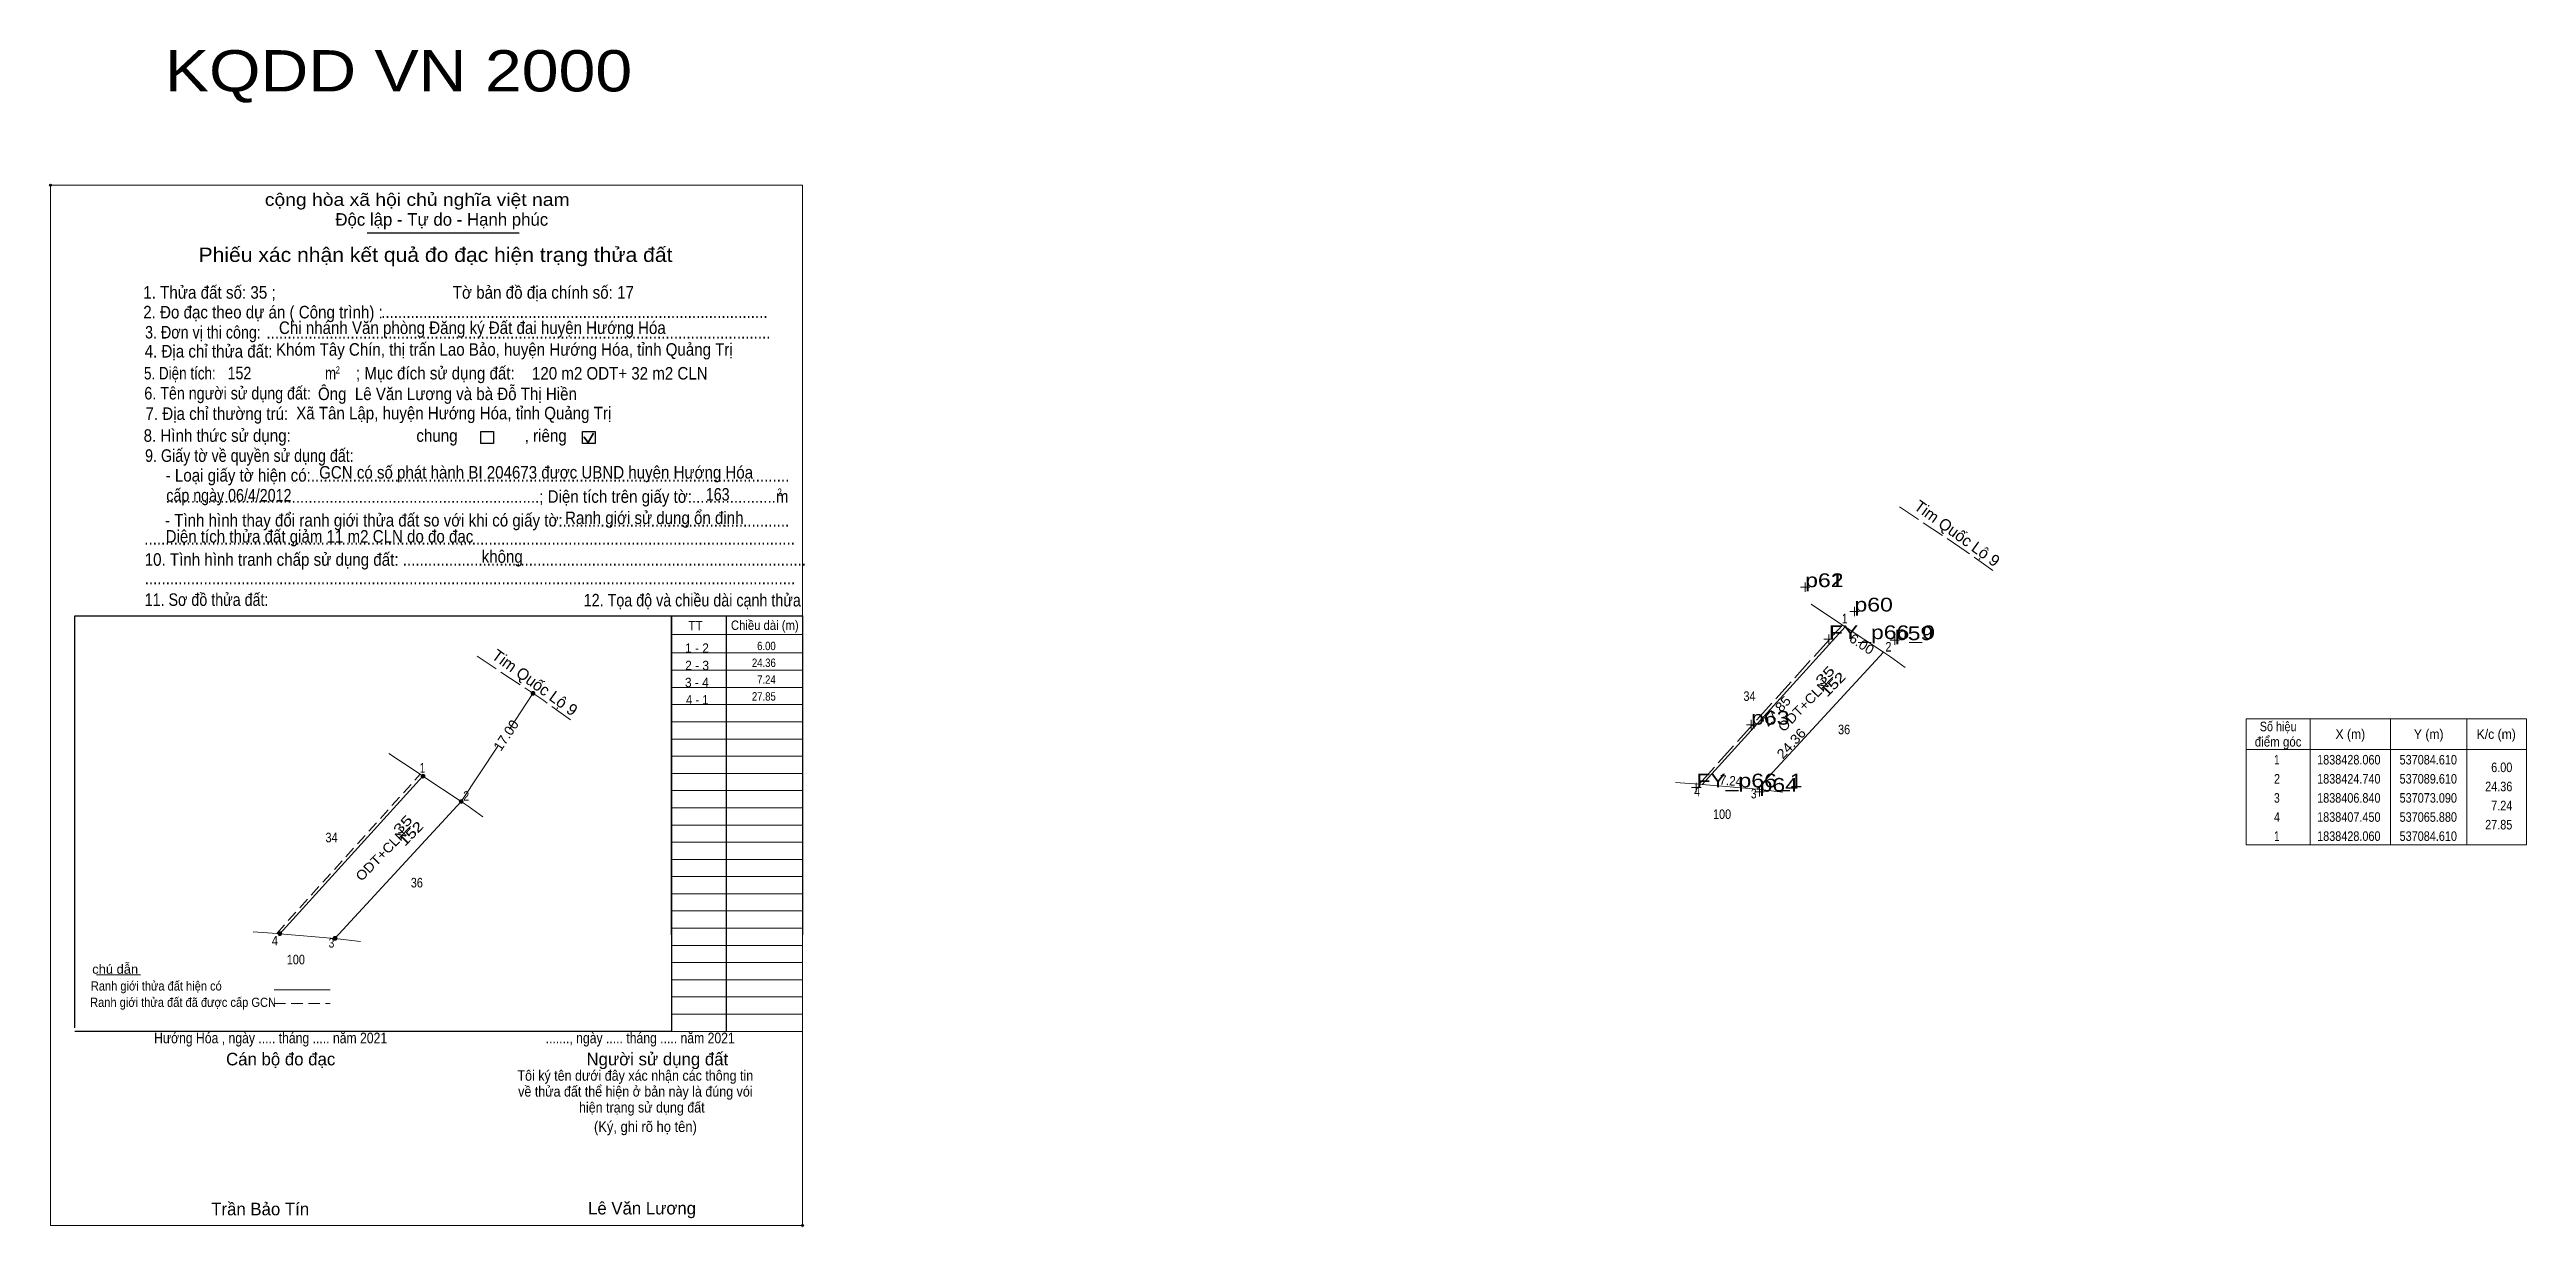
# Model space of a CAD drawing. Header units: metres. Extents: x 536850 to 537174, y 1838349 to 1838504.
import ezdxf
from ezdxf.enums import TextEntityAlignment as Align

# ---------------------------------------------------------------- set-up
doc = ezdxf.new("R2010")
doc.units = ezdxf.units.M
doc.header["$LTSCALE"] = 0.5
doc.header["$PDMODE"] = 32
doc.header["$PDSIZE"] = 0.25
doc.linetypes.add('LONG_DASHED', pattern=[7.5, 6, -1.5])
doc.linetypes.add('MEDIUM_DASHED', pattern=[4.5, 3, -1.5])
for name, color, linetype, lineweight in [('1', 7, 'Continuous', 13), ('10', 7, 'Continuous', 13), ('13', 7, 'Continuous', 13), ('17', 7, 'Continuous', 13), ('2', 7, 'Continuous', 25), ('30', 7, 'Continuous', 13), ('6', 7, 'Continuous', 13), ('63', 7, 'Continuous', 13), ('7', 7, 'Continuous', 13)]:
    doc.layers.add(name, color=color, linetype=linetype, lineweight=lineweight)
doc.layers.add('12', color=7, linetype='Continuous')
doc.layers.add('5', color=7, linetype='Continuous')

msp = doc.modelspace()

# ---------------------------------------------------------------- hatches: boundary and pattern name
at = {"layer": '63'}
for points in [[(536913.11, 1838419.37, 1), (536912.61, 1838419.37, 1)], [(536898.71, 1838408.53, 1), (536898.21, 1838408.53, 1)], [(536903.71, 1838405.21, 1), (536903.21, 1838405.21, 1)], [(536879.98, 1838387.92, 1), (536879.48, 1838387.92, 1)], [(536887.19, 1838387.31, 1), (536886.69, 1838387.31, 1)]]:
    msp.add_hatch(color=256, dxfattribs=at).paths.add_polyline_path(points)

# ---------------------------------------------------------------- linework, layer by layer
at = {"layer": '1', "linetype": 'LONG_DASHED'}
msp.add_line((537065.48, 1838407.49), (537084.24, 1838428.31), dxfattribs=at)
at = {"layer": '1'}
for p, q in [((537089.61, 1838424.74), (537073.09, 1838406.84)), ((536903.46, 1838405.21), (536886.94, 1838387.31))]:
    msp.add_line(p, q, dxfattribs=at)
at = {"layer": '1', "linetype": 'MEDIUM_DASHED'}
msp.add_line((536879.33, 1838387.96), (536898.09, 1838408.78), dxfattribs=at)
at = {"layer": '1'}
for points in [[(537084.61, 1838428.06), (537089.61, 1838424.74), (537073.09, 1838406.84), (537065.88, 1838407.45)], [(536898.46, 1838408.53), (536903.46, 1838405.21), (536886.94, 1838387.31), (536879.73, 1838387.92)]]:
    msp.add_lwpolyline(points, close=True, dxfattribs=at)
at = {"layer": '10'}
for p, q in [((537073.09, 1838406.84), (537089.61, 1838424.74)), ((536886.94, 1838387.31), (536903.46, 1838405.21)), ((537076.44, 1838406.42), (537073.09, 1838406.84)), ((536886.94, 1838387.31), (536879.73, 1838387.92)), ((536890.29, 1838386.89), (536886.94, 1838387.31))]:
    msp.add_line(p, q, dxfattribs=at)
at = {"layer": '10', "linetype": 'MEDIUM_DASHED'}
msp.add_line((536879.73, 1838387.92), (536879.33, 1838387.96), dxfattribs=at)
at = {"layer": '10'}
msp.add_lwpolyline([(537073.09, 1838406.84), (537065.88, 1838407.45), (537065.48, 1838407.49)], dxfattribs=at)
at = {"layer": '13'}
for p, q in [((537065.88, 1838407.45), (537084.61, 1838428.06)), ((537090.53, 1838424.13), (537089.61, 1838424.74)), ((536879.73, 1838387.92), (536898.46, 1838408.53)), ((536898.46, 1838408.53), (536903.46, 1838405.21)), ((536904.38, 1838404.6), (536903.46, 1838405.21))]:
    msp.add_line(p, q, dxfattribs=at)
at = {"layer": '13', "linetype": 'MEDIUM_DASHED'}
msp.add_line((536898.09, 1838408.78), (536898.46, 1838408.53), dxfattribs=at)
at = {"layer": '13'}
msp.add_lwpolyline([(537084.24, 1838428.31), (537084.61, 1838428.06), (537089.61, 1838424.74)], dxfattribs=at)
at = {"layer": '17', "linetype": 'LONG_DASHED'}
for p, q in [((537100.44, 1838437.95), (537091.46, 1838443.93)), ((537103.92, 1838435.44), (537100.44, 1838437.95)), ((536914.29, 1838418.42), (536905.31, 1838424.4)), ((536917.77, 1838415.91), (536914.29, 1838418.42))]:
    msp.add_line(p, q, dxfattribs=at)
at = {"layer": '17'}
for p, q in [((537084.24, 1838428.31), (537080.15, 1838431.03)), ((537092.44, 1838422.75), (537090.53, 1838424.13)), ((536898.09, 1838408.78), (536894, 1838411.5)), ((536906.29, 1838403.22), (536904.38, 1838404.6)), ((537062.39, 1838407.69), (537065.48, 1838407.49)), ((536876.24, 1838388.16), (536879.33, 1838387.96)), ((536855.71, 1838382.52), (536861.51, 1838382.52))]:
    msp.add_line(p, q, dxfattribs=at)
at = {"layer": '2'}
for p, q in [((536891.16, 1838479.62), (536911.06, 1838479.62)), ((536852.91, 1838429.51), (536930.99, 1838429.51)), ((536852.91, 1838375.58), (536852.91, 1838429.51)), ((536930.99, 1838429.51), (536930.99, 1838375.14)), ((536930.99, 1838375.14), (536852.91, 1838375.14))]:
    msp.add_line(p, q, dxfattribs=at)
at = {"layer": '2', "lineweight": 35}
for p, q in [((536920.08, 1838452.21), (536920.76, 1838453.43)), ((536919.52, 1838452.94), (536920.08, 1838452.21))]:
    msp.add_line(p, q, dxfattribs=at)
at = {"layer": '2', "lineweight": 13}
msp.add_lwpolyline([(536849.71, 1838485.86), (536948.13, 1838485.86), (536948.13, 1838349.73), (536849.71, 1838349.73)], close=True, dxfattribs=at)
at = {"layer": '2'}
for points in [[(536906.02, 1838453.64), (536907.71, 1838453.64), (536907.71, 1838452.06), (536906.02, 1838452.06)], [(536919.32, 1838453.64), (536921.01, 1838453.64), (536921.01, 1838452.06), (536919.32, 1838452.06)]]:
    msp.add_lwpolyline(points, close=True, dxfattribs=at)
for p in [(536849.71, 1838485.86), (536948.13, 1838349.73)]:
    msp.add_point(p, dxfattribs=at)
at = {"layer": '30', "lineweight": 25}
for p, q in [((536930.99, 1838387.78), (536930.99, 1838429.51)), ((536938.15, 1838429.51), (536938.15, 1838375.14))]:
    msp.add_line(p, q, dxfattribs=at)
at = {"layer": '30'}
for p, q in [((536930.99, 1838427.06), (536948.13, 1838427.06)), ((536930.99, 1838424.67), (536948.13, 1838424.67)), ((536930.94, 1838422.38), (536948.08, 1838422.38)), ((536930.99, 1838420.14), (536948.13, 1838420.14)), ((536930.99, 1838417.89), (536948.13, 1838417.89)), ((536930.99, 1838415.64), (536948.13, 1838415.64)), ((536930.99, 1838413.39), (536948.13, 1838413.39)), ((536930.99, 1838411.14), (536948.13, 1838411.14)), ((536930.99, 1838408.89), (536948.13, 1838408.89)), ((536930.99, 1838406.64), (536948.13, 1838406.64)), ((536930.99, 1838404.39), (536948.13, 1838404.39)), ((536930.99, 1838402.14), (536948.13, 1838402.14)), ((536930.99, 1838399.89), (536948.13, 1838399.89)), ((536930.99, 1838397.64), (536948.13, 1838397.64)), ((536930.99, 1838395.39), (536948.13, 1838395.39)), ((536930.99, 1838393.14), (536948.13, 1838393.14)), ((536930.99, 1838390.89), (536948.13, 1838390.89)), ((536930.99, 1838388.64), (536948.13, 1838388.64)), ((536930.99, 1838386.39), (536948.13, 1838386.39)), ((536930.99, 1838384.14), (536948.13, 1838384.14)), ((536930.99, 1838384.13), (536948.13, 1838384.13)), ((536930.99, 1838381.89), (536948.13, 1838381.89)), ((536930.99, 1838379.64), (536948.13, 1838379.64)), ((536930.99, 1838377.39), (536948.13, 1838377.39)), ((536930.99, 1838375.14), (536948.13, 1838375.14))]:
    msp.add_line(p, q, dxfattribs=at)
at = {"layer": '30', "lineweight": 25}
msp.add_lwpolyline([(536930.99, 1838429.51), (536948.13, 1838429.51), (536948.13, 1838387.78)], dxfattribs=at)
at = {"layer": '6'}
msp.add_line((536878.97, 1838380.56), (536886.31, 1838380.56), dxfattribs=at)
at = {"layer": '6', "linetype": 'MEDIUM_DASHED'}
msp.add_line((536878.97, 1838378.77), (536886.31, 1838378.77), dxfattribs=at)
at = {"layer": '63'}
for p, q in [((537081.55, 1838420), (537082.99, 1838421.48)), ((536912.86, 1838419.37), (536909.77, 1838414.7)), ((537145.47, 1838416.03), (537145.47, 1838399.53)), ((537155.97, 1838416.03), (537155.97, 1838399.53)), ((537165.97, 1838416.03), (537165.97, 1838399.53)), ((536908.28, 1838412.46), (536903.47, 1838405.2)), ((537137.07, 1838412.03), (537173.77, 1838412.03)), ((536895.4, 1838400.47), (536896.84, 1838401.95))]:
    msp.add_line(p, q, dxfattribs=at)
msp.add_lwpolyline([(537137.07, 1838416.03), (537173.77, 1838416.03), (537173.77, 1838399.53), (537137.07, 1838399.53)], close=True, dxfattribs=at)
for centre in [(536912.86, 1838419.37), (536898.46, 1838408.53), (536903.46, 1838405.21), (536879.73, 1838387.92), (536886.94, 1838387.31)]:
    msp.add_circle(centre, 0.25, dxfattribs=at)
at = {"layer": '7'}
for p, q in [((537079.36, 1838432.65), (537079.36, 1838433.89)), ((537079.37, 1838432.65), (537079.37, 1838433.89)), ((537079.99, 1838433.27), (537078.74, 1838433.27)), ((537079.99, 1838433.27), (537078.74, 1838433.27)), ((537085.82, 1838429.45), (537085.82, 1838430.7)), ((537086.44, 1838430.08), (537085.19, 1838430.08)), ((537083.08, 1838426.46), (537081.83, 1838426.46)), ((537082.46, 1838425.84), (537082.46, 1838427.09)), ((537091.73, 1838426.33), (537090.49, 1838426.33)), ((537091.11, 1838425.71), (537091.11, 1838426.96)), ((537072.91, 1838415.27), (537071.67, 1838415.27)), ((537072.29, 1838414.65), (537072.29, 1838415.89)), ((537065.74, 1838407.06), (537064.49, 1838407.06)), ((537065.11, 1838406.43), (537065.11, 1838407.68)), ((537074.02, 1838406.5), (537072.77, 1838406.5)), ((537073.4, 1838405.87), (537073.4, 1838407.12))]:
    msp.add_line(p, q, dxfattribs=at)

# ---------------------------------------------------------------- texts
at = {"layer": '1'}
for s, width, p in [('ODT+CLN', 1.1, (537079.5828, 1838417.324)), ('35', 1.45, (537082.413, 1838421.269)), ('152', 1.3, (537083.5099, 1838420.104)), ('152', 1.3, (537083.5299, 1838420.124)), ('ODT+CLN', 1.1, (536893.4328, 1838397.794)), ('35', 1.45, (536896.263, 1838401.739)), ('152', 1.3, (536897.3599, 1838400.574)), ('152', 1.3, (536897.3799, 1838400.594))]:
    msp.add_text(s, height=1.25, rotation=45.764, dxfattribs=dict(at, width=width)).set_placement(p, align=Align.CENTER)
at = {"layer": '1', "width": 0.85}
for s, p in [('34', (537072.075, 1838418.38)), ('36', (537084.46, 1838414.02)), ('100', (537068.49, 1838402.93)), ('34', (536886.495, 1838399.88)), ('36', (536897.66, 1838393.97)), ('100', (536881.82, 1838383.91))]:
    msp.add_text(s, height=1.25, dxfattribs=at).set_placement(p, align=Align.CENTER)
at = {"layer": '10'}
for s, height, width, p in [('1 - 2', 1.227, 0.95, (536934.325, 1838424.68)), ('3 - 4', 1.227, 0.95, (536934.315, 1838420.18)), ('2 - 3', 1.227, 0.95, (536934.34, 1838422.4)), ('4 - 1', 1.23, 0.9, (536934.36, 1838417.91))]:
    msp.add_text(s, height=height, dxfattribs=dict(at, width=width)).set_placement(p, align=Align.CENTER)
at = {"layer": '12', "width": 1.25}
for s, p in [('p61', (537079.36, 1838433.27)), ('p62', (537079.37, 1838433.27)), ('p60', (537085.82, 1838430.08)), ('FY_p66_0', (537082.46, 1838426.46)), ('p59', (537091.11, 1838426.33)), ('p63', (537072.29, 1838415.27)), ('FY_p66_1', (537065.12, 1838407.06)), ('p64', (537073.4, 1838406.5))]:
    msp.add_text(s, height=1.8, dxfattribs=at).set_placement(p)
at = {"layer": '17'}
for p in [(537098.8155, 1838439.6926), (536912.6655, 1838420.1626)]:
    msp.add_text('Tim Quốc Lộ 9', height=1.5, rotation=324.122, dxfattribs=at).set_placement(p, align=Align.CENTER)
at = {"layer": '2'}
for s, height, width, p in [('cộng hòa xã hội chủ nghĩa việt nam', 1.643, 1.15, (536877.76, 1838483.16)), ('1. Thửa đất số: 35 ;                                          Tờ bản đồ địa chính số: 17', 1.65, 0.9, (536861.85, 1838471.01)), ('2. Đo đạc theo dự án ( Công trình) : ', 1.644, 0.9, (536861.85, 1838468.43)), ('3. Đơn vị thi công:', 1.644, 0.85, (536862.09, 1838465.8)), ('Chi nhánh Văn phòng Đăng ký Đất đai huyện Hướng Hóa', 1.642, 0.9, (536879.61, 1838466.39)), ('............................................................................................', 1.644, 0.9, (536892.99, 1838468.49)), ('4. Địa chỉ thửa đất:', 1.644, 0.9, (536862.04, 1838463.31)), ('........................................................................................................................', 1.644, 0.9, (536877.97, 1838465.8)), ('Khóm Tây Chín, thị trấn Lao Bảo, huyện Hướng Hóa, tỉnh Quảng Trị', 1.64, 0.9, (536879.23, 1838463.55)), ('5. Diện tích:', 1.644, 0.8, (536861.95, 1838460.44)), ('6. Tên người sử dụng đất:', 1.644, 0.85, (536861.99, 1838457.82)), ('152', 1.64, 0.85, (536872.89, 1838460.46)), ('Ông  Lê Văn Lương và bà Đỗ Thị Hiền', 1.64, 0.9, (536884.72, 1838457.74)), ('m', 1.643, 0.8, (536885.63, 1838460.44)), ('2', 0.9386, 0.8, (536887.03, 1838461.22)), ('; Mục đích sử dụng đất:', 1.643, 0.9, (536889.69, 1838460.44)), ('120 m2 ODT+ 32 m2 CLN', 1.64, 0.9, (536912.73, 1838460.43)), ('7. Địa chỉ thường trú:', 1.644, 0.9, (536862.14, 1838455.15)), ('Xã Tân Lập, huyện Hướng Hóa, tỉnh Quảng Trị', 1.64, 0.9, (536881.87, 1838455.22)), ('8. Hình thức sử dụng:', 1.644, 0.9, (536861.9, 1838452.28)), ('chung                , riêng', 1.643, 0.9, (536897.6, 1838452.28)), ('9. Giấy tờ về quyền sử dụng đất:', 1.644, 0.85, (536862.09, 1838449.66)), ('     - Loại giấy tờ hiện có:..................................................................................................................', 1.643, 0.9, (536862.04, 1838447.08)), ('GCN có số phát hành BI 204673 được UBND huyện Hướng Hóa ', 1.64, 0.9, (536884.87, 1838447.47)), ('cấp ngày 06/4/2012', 1.64, 0.85, (536864.87, 1838444.47)), ('     .........................................................................................; Diện tích trên giấy tờ:....................m', 1.643, 0.9, (536862.04, 1838444.3)), ('Ranh giới sử dụng ổn định', 1.64, 0.9, (536917.06, 1838441.52)), ('163', 1.64, 0.85, (536935.48, 1838444.59)), ('2', 0.9386, 0.8, (536944.87, 1838445.24)), ('     - Tình hình thay đổi ranh giới thửa đất so với khi có giấy tờ:......................................................', 1.643, 0.9, (536861.95, 1838441.2)), ('Diện tích thửa đất giảm 11 m2 CLN do đo đạc', 1.64, 0.9, (536864.78, 1838439.09)), ('...........................................................................................................................................................', 1.643, 0.9, (536861.99, 1838438.83)), ('10. Tình hình tranh chấp sử dụng đất: ................................................................................................', 1.644, 0.9, (536862.04, 1838436.06)), ('không', 1.643, 0.9, (536906.14, 1838436.45)), ('...........................................................................................................................................................', 1.643, 0.9, (536862.04, 1838433.62)), ('11. Sơ đồ thửa đất:', 1.644, 0.85, (536862.04, 1838430.81)), ('12. Tọa độ và chiều dài cạnh thửa', 1.647, 0.85, (536919.5, 1838430.74)), ('Hướng Hóa , ngày ..... tháng ..... năm 2021', 1.404, 0.85, (536863.27, 1838373.57)), ('......., ngày ..... tháng ..... năm 2021', 1.404, 0.85, (536914.52, 1838373.57)), ('(Ký, ghi rõ họ tên)', 1.408, 0.9, (536920.84, 1838361.97))]:
    msp.add_text(s, height=height, dxfattribs=dict(at, width=width)).set_placement(p)
for s, height, p in [('Độc lập - Tự do - Hạnh phúc', 1.643, (536887, 1838480.56)), ('Cán bộ đo đạc', 1.643, (536872.69, 1838370.69)), ('Người sử dụng đất', 1.643, (536919.86, 1838370.69)), ('Trần Bảo Tín', 1.642, (536870.75, 1838351.07)), ('Lê Văn Lương', 1.64, (536920.07, 1838351.18))]:
    msp.add_text(s, height=height, dxfattribs=at).set_placement(p)
for s, height, width, p in [('Phiếu xác nhận kết quả đo đạc hiện trạng thửa đất', 1.877, 1.1, (536900.1, 1838475.82)), ('Tôi ký tên dưới đây xác nhận các thông tin', 1.357, 0.9, (536926.255, 1838368.68)), ('về thửa đất thể hiện ở bản này là đúng vói', 1.357, 0.9, (536926.26, 1838366.6)), ('hiện trạng sử dụng đất', 1.357, 0.9, (536927.105, 1838364.52))]:
    msp.add_text(s, height=height, dxfattribs=dict(at, width=width)).set_placement(p, align=Align.CENTER)
msp.add_text('.', height=0.4694, dxfattribs=at).set_placement((536948.1064, 1838349.48), align=Align.CENTER)
at = {"layer": '30'}
for s, height, width, p in [('TT', 1.224, 0.95, (536933.18, 1838427.6)), ('Chiều dài (m)', 1.227, 0.9, (536938.77, 1838427.67))]:
    msp.add_text(s, height=height, dxfattribs=dict(at, width=width)).set_placement(p)
at = {"layer": '5', "width": 1.2}
msp.add_text('KQDD VN 2000', height=5.4, dxfattribs=at).set_placement((536895.26, 1838498.13), align=Align.CENTER)
at = {"layer": '6'}
for s, height, width, p in [('Ranh giới thửa đất hiện có ', 1.203, 0.9, (536854.99, 1838380.48)), ('chú dẫn', 1.203, 1.05, (536855.17, 1838382.68)), ('Ranh giới thửa đất đã được cấp GCN', 1.206, 0.9, (536854.89, 1838378.34))]:
    msp.add_text(s, height=height, dxfattribs=dict(at, width=width)).set_placement(p)
at = {"layer": '63'}
for s, height, width, p in [(' 1', 1.25, 0.75, (537084.89, 1838428.53)), ('6.00', 1.1, 0.85, (536944.63, 1838425.02)), (' 2', 1.25, 0.85, (537090.66, 1838424.84)), ('24.36', 1.1, 0.85, (536944.64, 1838422.82)), ('7.24', 1.1, 0.85, (536944.63, 1838420.62)), ('27.85', 1.1, 0.85, (536944.64, 1838418.42)), (' 1', 1.25, 0.75, (536898.74, 1838409)), ('24.36', 1.25, 0.85, (537171.92, 1838406.56)), ('6.00', 1.25, 0.85, (537171.92, 1838409.06)), (' 2', 1.25, 0.85, (536904.51, 1838405.31)), (' 4', 1.25, 0.85, (537065.62, 1838405.91)), (' 3', 1.25, 0.8, (537073.01, 1838405.62)), ('7.24', 1.25, 0.85, (537171.92, 1838404.06)), ('27.85', 1.25, 0.85, (537171.92, 1838401.56)), (' 4', 1.25, 0.85, (536879.47, 1838386.38)), (' 3', 1.25, 0.8, (536886.86, 1838386.09))]:
    msp.add_text(s, height=height, dxfattribs=dict(at, width=width)).set_placement(p, align=Align.RIGHT)
for s, rotation, width, p in [('6.00', 326.416, 1.05, (537086.4243, 1838425.3045)), ('27.85', 47.736, 1.1, (537076.0601, 1838416.6197)), ('17.00', 56.469, 1.05, (536909.8624, 1838413.5298)), ('24.36', 47.296, 1.1, (537078.0108, 1838412.3962)), ('7.24', 355.164, 0.9, (537069.5923, 1838407.3171))]:
    msp.add_text(s, height=1.25, rotation=rotation, dxfattribs=dict(at, width=width)).set_placement(p, align=Align.CENTER)
for s, width, p in [('Số hiệu', 0.85, (537141.27, 1838414.41)), ('X (m)', 0.95, (537150.72, 1838413.41)), ('Y (m)', 0.95, (537160.975, 1838413.41)), ('K/c (m)', 0.95, (537169.815, 1838413.41)), ('điểm góc', 0.9, (537141.27, 1838412.41)), (' 1', 0.75, (537140.92, 1838410.06)), ('1838428.060', 0.85, (537150.52, 1838410.06)), ('537084.610', 0.85, (537160.92, 1838410.06)), (' 2', 0.85, (537140.925, 1838407.56)), ('1838424.740', 0.85, (537150.52, 1838407.56)), ('537089.610', 0.85, (537160.92, 1838407.56)), (' 3', 0.8, (537140.915, 1838405.06)), ('1838406.840', 0.85, (537150.52, 1838405.06)), ('537073.090', 0.85, (537160.92, 1838405.06)), (' 4', 0.85, (537140.92, 1838402.56)), (' 1', 0.75, (537140.92, 1838400.06)), ('1838407.450', 0.85, (537150.52, 1838402.56)), ('1838428.060', 0.85, (537150.52, 1838400.06)), ('537065.880', 0.85, (537160.92, 1838402.56)), ('537084.610', 0.85, (537160.92, 1838400.06))]:
    msp.add_text(s, height=1.25, dxfattribs=dict(at, width=width)).set_placement(p, align=Align.CENTER)

doc.saveas('drawing.dxf')
